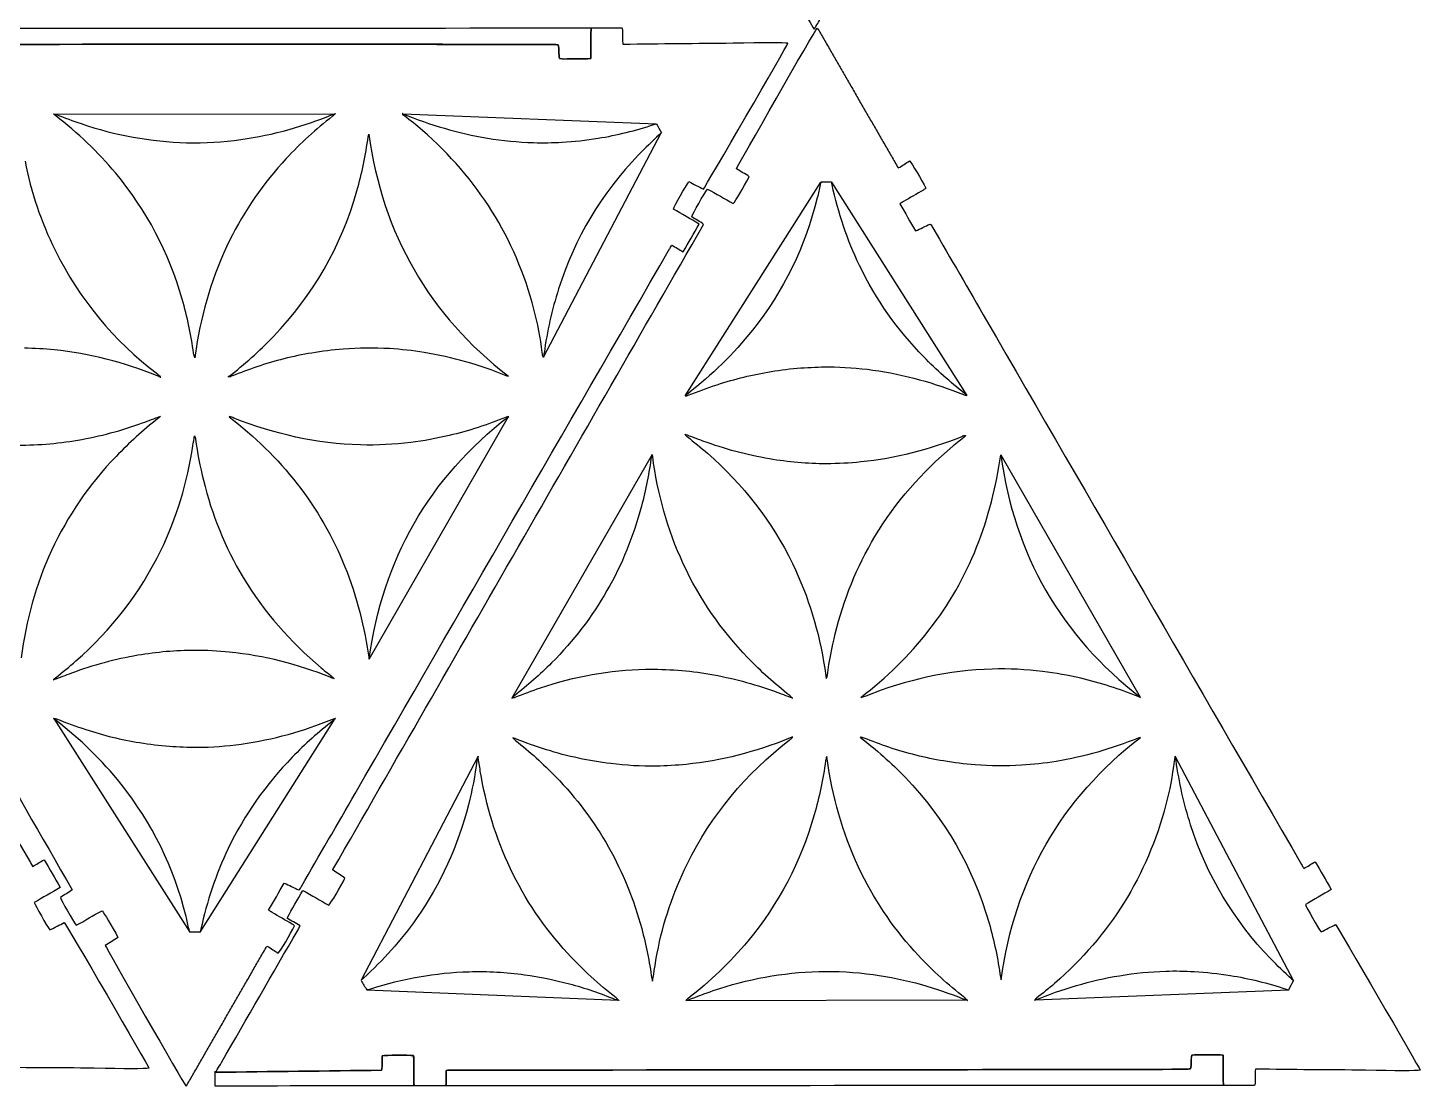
# Model space of a CAD drawing. Extents: x 272 to 1049, y 72 to 313.
# Drawn here: x 892 to 1048.5, y 72.2 to 191.1 of the extents above; entities that cross this region are included whole.
import ezdxf

# ---------------------------------------------------------------- set-up
doc = ezdxf.new("R2010")
doc.units = 0
doc.layers.add('Layer_1', color=7, linetype='CONTINUOUS')

msp = doc.modelspace()

# ---------------------------------------------------------------- linework, layer by layer
at = {"layer": 'Layer_1', "color": 7}
for p, q in [((894.896588, 181.417571), (926.479324, 181.377241)), ((926.512099, 181.398086), (926.512087, 181.398114)), ((934.130321, 181.426365), (934.130321, 181.426224)), ((934.132517, 181.410082), (962.643612, 180.285463)), ((949.934283, 154.062438), (963.178777, 179.285123)), ((965.876757, 149.74121), (981.129395, 173.751267)), ((982.302203, 173.752763), (981.141366, 173.752037)), ((982.298814, 173.756965), (997.512984, 149.771993)), ((906.853617, 151.835076), (906.853617, 151.83502)), ((914.540196, 151.901464), (914.540165, 151.901464)), ((997.524189, 149.779031), (997.524178, 149.779087)), ((930.353371, 120.168509), (945.997752, 147.416756)), ((965.859657, 145.413518), (965.885759, 145.418332)), ((965.876027, 145.410706), (965.859657, 145.413518)), ((965.876069, 145.411553), (965.876027, 145.410706)), ((962.176483, 143.13481), (946.389048, 115.767864)), ((1001.3374, 143.109849), (1001.3374, 143.109849)), ((1001.337458, 143.101799), (1017.013303, 115.871641)), ((930.353322, 120.160459), (930.353322, 120.160459)), ((894.894631, 117.818643), (894.878264, 117.815812)), ((894.878264, 117.815812), (894.904372, 117.811028)), ((894.894674, 117.817796), (894.894631, 117.818643)), ((946.406616, 115.79003), (946.406625, 115.789889)), ((894.900363, 113.488143), (910.180724, 89.49572)), ((911.350149, 89.491373), (926.536604, 113.493903)), ((926.547817, 113.486878), (926.547806, 113.486821)), ((977.874298, 111.408109), (977.874298, 111.408165)), ((985.560948, 111.3506), (985.560917, 111.3506)), ((942.587918, 109.257329), (929.451211, 84.078049)), ((1020.957508, 109.23051), (1034.231127, 84.023141)), ((911.353533, 89.495579), (910.192697, 89.494964)), ((921.13584, 87.459116), (921.13584, 87.459116)), ((918.637722, 83.13169), (918.637722, 83.13169)), ((930.091855, 82.995902), (958.360486, 81.853078)), ((1005.187341, 81.864632), (1033.697118, 83.022183)), ((958.386107, 81.842454), (958.386169, 81.842228)), ((965.951447, 81.811822), (997.534115, 81.888633)), ((997.566914, 81.867826), (997.566903, 81.867798)), ((1005.185164, 81.848346), (1005.185164, 81.848487)), ((916.139801, 78.804517), (916.139801, 78.804517)), ((913.051726, 73.614705), (913.051726, 73.614705)), ((913.058414, 73.834753), (913.063381, 73.836842)), ((913.061519, 73.74591), (913.063381, 73.745966)), ((913.161284, 73.624582), (913.161284, 73.624582)), ((913.20057, 73.711958), (913.20057, 73.711958)), ((913.246572, 73.791602), (913.246572, 73.791602)), ((913.378229, 74.019948), (913.378229, 74.019948)), ((913.509942, 74.248491), (913.509942, 74.248491)), ((913.641627, 74.477006), (913.641627, 74.477006)), ((938.916179, 72.213471), (938.915304, 72.214544))]:
    msp.add_line(p, q, dxfattribs=at)
for points in [[(971.396655, 206.797714), (971.550833, 206.385359), (980.088422, 191.266799), (980.361697, 190.928443)], [(955.320289, 191.030579), (926.162331, 191.015057), (897.004344, 190.999704), (867.846499, 190.984266)], [(955.31758, 191.029676), (955.302057, 190.849788), (955.274513, 190.670181), (955.273355, 190.489982)], [(955.276093, 190.490886), (955.276178, 190.671113), (955.30488, 190.850691), (955.320289, 191.030579)], [(958.776523, 191.032498), (957.623505, 191.032498), (956.470457, 191.029676), (955.31758, 191.029676)], [(958.867455, 190.645967), (958.867512, 190.781659), (958.882413, 190.921444), (958.776523, 191.032498)], [(971.640269, 175.246906), (971.797043, 175.658273), (980.430023, 190.722562), (980.705444, 191.059196)], [(980.361697, 190.928443), (980.659301, 191.340092), (980.884288, 191.784141), (981.140292, 192.207672)], [(980.705444, 191.059196), (981.000423, 190.645656), (981.222588, 190.200197), (981.475939, 189.775057)], [(955.273355, 190.489982), (955.267993, 189.686298), (955.273355, 188.88267), (955.273355, 188.079014)], [(955.276093, 188.079918), (955.276093, 188.883602), (955.273271, 189.68723), (955.276093, 190.490886)], [(958.870278, 189.553795), (958.866044, 189.917946), (958.867455, 190.282098), (958.867455, 190.645967)], [(958.906995, 189.221394), (958.891755, 189.352373), (958.871407, 189.452929), (958.870278, 189.553795)], [(977.409653, 189.338375), (977.0087, 189.429674), (974.631711, 189.413192), (971.254612, 189.338375)], [(981.475939, 189.775057), (981.739789, 189.332222), (981.994692, 188.884138), (982.252727, 188.437832)], [(909.620016, 189.229888), (895.987949, 189.225937), (882.355882, 189.215495), (868.724097, 189.208157)], [(868.726778, 189.208722), (882.358591, 189.215777), (895.990687, 189.226502), (909.622754, 189.230453)], [(936.686397, 189.225091), (927.664459, 189.227913), (918.642125, 189.232146), (909.620016, 189.229888)], [(909.622754, 189.230453), (918.644862, 189.233275), (927.667168, 189.227631), (936.689135, 189.225937)], [(946.876369, 189.219446), (943.479515, 189.222268), (940.083252, 189.225937), (936.686397, 189.225091)], [(936.689135, 189.225937), (940.086018, 189.223115), (943.482196, 189.222268), (946.879107, 189.220293)], [(951.061161, 189.205053), (949.665995, 189.213802), (948.271253, 189.217753), (946.876369, 189.219446)], [(946.879107, 189.220293), (948.273934, 189.216624), (949.668676, 189.213802), (951.06387, 189.2059)], [(951.603535, 189.165457), (951.415688, 189.179568), (951.238255, 189.204206), (951.061161, 189.205053)], [(951.06387, 189.2059), (951.240964, 189.205815), (951.418369, 189.1805), (951.606273, 189.16636)], [(951.741627, 187.627318), (951.62775, 188.138027), (951.738804, 188.646394), (951.603535, 189.165457)], [(951.606273, 189.16636), (951.742671, 188.647241), (951.630544, 188.138874), (951.744308, 187.628221)], [(955.273355, 188.079014), (955.273271, 187.931469), (955.261502, 187.783923), (955.254729, 187.626104)], [(955.257466, 187.627007), (955.26424, 187.784826), (955.275811, 187.932372), (955.276093, 188.079918)], [(965.11165, 189.288167), (963.051936, 189.267001), (960.992702, 189.213745), (958.906995, 189.221394)], [(971.254612, 189.338375), (969.20757, 189.293755), (967.159031, 189.309419), (965.11165, 189.288167)], [(967.913891, 172.964829), (968.174608, 173.286337), (977.260894, 188.962652), (977.409653, 189.338375)], [(982.252727, 188.437832), (982.503425, 188.004705), (982.7537, 187.571325), (983.001661, 187.136787)], [(952.908361, 187.586875), (952.521632, 187.5976), (952.129795, 187.53695), (951.741627, 187.627318)], [(951.744308, 187.628221), (952.132504, 187.537853), (952.524342, 187.598446), (952.911071, 187.587778)], [(954.04583, 187.586875), (953.66689, 187.578691), (953.287301, 187.576151), (952.908361, 187.586875)], [(952.911071, 187.587778), (953.290039, 187.577054), (953.669599, 187.579312), (954.048567, 187.587778)], [(955.254729, 187.626104), (954.829109, 187.549283), (954.435833, 187.595511), (954.04583, 187.586875)], [(954.048567, 187.587778), (954.438542, 187.596245), (954.831875, 187.550215), (955.257466, 187.627007)], [(983.001661, 187.136787), (983.251992, 186.703858), (983.500009, 186.269264), (983.750424, 185.83611)], [(983.750424, 185.83611), (984.000812, 185.40304), (984.251341, 184.969829), (984.501728, 184.53673)], [(984.501728, 184.53673), (984.759764, 184.090424), (985.015344, 183.642763), (985.273324, 183.196514)], [(985.273324, 183.196514), (985.523768, 182.763359), (985.774212, 182.330261), (986.022144, 181.895836)], [(986.022144, 181.895836), (986.272814, 181.46254), (986.523004, 181.029498), (986.773476, 180.5964)], [(894.885183, 181.408139), (895.005885, 181.411872), (895.100912, 181.373597), (895.196605, 181.3382)], [(895.133611, 181.197677), (895.047913, 181.263953), (894.9679, 181.337797), (894.885183, 181.408139)], [(901.865233, 174.7519), (899.862737, 177.152212), (897.602591, 179.283909), (895.133611, 181.197677)], [(895.196605, 181.3382), (896.122425, 180.994944), (897.040815, 180.628965), (897.976221, 180.313344)], [(897.976221, 180.313344), (901.82251, 179.013998), (905.773907, 178.282371), (909.835266, 178.175698)], [(926.228868, 181.139195), (924.377818, 179.688099), (922.636173, 178.117936), (921.034815, 176.393556)], [(921.360578, 179.660113), (922.972621, 180.112015), (924.552141, 180.658698), (926.102515, 181.290963)], [(926.102515, 181.290963), (926.232005, 181.343807), (926.375304, 181.363385), (926.512099, 181.398086)], [(926.503701, 181.405673), (926.412678, 181.316302), (926.328688, 181.217451), (926.228868, 181.139195)], [(926.562026, 181.426589), (926.542669, 181.419523), (926.523464, 181.412739), (926.503701, 181.405673)], [(926.512087, 181.398114), (926.516622, 181.416179), (926.521156, 181.434131), (926.525605, 181.452252)], [(926.525605, 181.452252), (926.537915, 181.443509), (926.549829, 181.435331), (926.562026, 181.426589)], [(934.140871, 181.43004), (934.116372, 181.435107), (934.092287, 181.440456), (934.067784, 181.445806)], [(934.067784, 181.445806), (934.088757, 181.439326), (934.109343, 181.432845), (934.130321, 181.426365)], [(934.308801, 181.202517), (934.23732, 181.261209), (934.10658, 181.288205), (934.140871, 181.43004)], [(934.130321, 181.426224), (937.20061, 180.171426), (940.359248, 179.227288), (943.636878, 178.69015)], [(936.335517, 179.557924), (935.679147, 180.128117), (934.983155, 180.652625), (934.308801, 181.202517)], [(956.075762, 178.673457), (958.210496, 179.021327), (960.305632, 179.538282), (962.359132, 180.22074)], [(962.359132, 180.22074), (962.455739, 180.25288), (962.555869, 180.274184), (962.642871, 180.29757)], [(962.642871, 180.29757), (962.828455, 179.957111), (963.003871, 179.636063), (963.193381, 179.288522)], [(986.773476, 180.5964), (987.024117, 180.163274), (987.27442, 179.729922), (987.524667, 179.296569)], [(909.835266, 178.175698), (911.882668, 178.121975), (913.919941, 178.252848), (915.949576, 178.530248)], [(915.949576, 178.530248), (917.780284, 178.780505), (919.582368, 179.161726), (921.360578, 179.660113)], [(928.980599, 172.767372), (929.546016, 174.761459), (929.967166, 176.784821), (930.241743, 178.839093)], [(930.241743, 178.839093), (930.254562, 178.935309), (930.29388, 179.028181), (930.320491, 179.122655)], [(930.320491, 179.122655), (931.870374, 167.921341), (937.065384, 158.848249), (946.018372, 151.929516)], [(948.867856, 159.479173), (946.765642, 167.466953), (942.564518, 174.147045), (936.335517, 179.557924)], [(943.636878, 178.69015), (945.35691, 178.408246), (947.086746, 178.242031), (948.827357, 178.185436)], [(952.02958, 178.234094), (953.386732, 178.310195), (954.735734, 178.455295), (956.075762, 178.673457)], [(962.949366, 179.065493), (962.17271, 178.313891), (961.372102, 177.584995), (960.624019, 176.805665)], [(963.193381, 179.288522), (963.123308, 179.224618), (963.03404, 179.147298), (962.949366, 179.065493)], [(987.524667, 179.296569), (987.78259, 178.850517), (988.03817, 178.4028), (988.295952, 177.956409)], [(948.827357, 178.185436), (949.894968, 178.15095), (950.962007, 178.174149), (952.02958, 178.234094)], [(988.295952, 177.956409), (988.546368, 177.523282), (988.796868, 177.090071), (989.04751, 176.656917)], [(891.679773, 176.09832), (892.347979, 172.609532), (893.481218, 169.275112), (895.062038, 166.09443)], [(921.034815, 176.393556), (918.469392, 173.630455), (916.332846, 170.570795), (914.664699, 167.187393)], [(960.624019, 176.805665), (956.475277, 172.483265), (953.472993, 167.472398), (951.647348, 161.762131)], [(989.04751, 176.656917), (989.296853, 176.225709), (989.548708, 175.795744), (989.812445, 175.340802)], [(989.812445, 175.340802), (990.079709, 175.433229), (990.271338, 175.606119), (990.484303, 175.739074)], [(990.484303, 175.739074), (990.687842, 175.867174), (990.886075, 176.004475), (991.081147, 176.134072)], [(991.081147, 176.134072), (991.339549, 175.868755), (992.461044, 173.984329), (992.918244, 173.056608)], [(909.343066, 160.587374), (907.836938, 165.82956), (905.362551, 170.56089), (901.865233, 174.7519)], [(964.541251, 170.726158), (964.656821, 171.072783), (965.960067, 173.366177), (966.289364, 173.803452)], [(966.289364, 173.803452), (966.828436, 173.525266), (967.373746, 173.243721), (967.913891, 172.964829)], [(971.279504, 171.335306), (971.539995, 171.629579), (972.402495, 173.081838), (973.072462, 174.350597)], [(973.072462, 174.350597), (972.631518, 174.700778), (972.096453, 174.920178), (971.640269, 175.246906)], [(981.141366, 173.752037), (981.111255, 173.645253), (981.079112, 173.547387), (981.055894, 173.447212)], [(982.389554, 173.444264), (982.365666, 173.554936), (982.327978, 173.662496), (982.302203, 173.752763)], [(919.56226, 156.369925), (924.055884, 161.057619), (927.207336, 166.516479), (928.980599, 172.767372)], [(966.610758, 169.856067), (966.7171, 170.189823), (968.01281, 172.477375), (968.376482, 172.971461)], [(968.376482, 172.971461), (969.357599, 172.454317), (970.299798, 171.855414), (971.279504, 171.335306)], [(981.055894, 173.447212), (980.942935, 172.959574), (980.840795, 172.469205), (980.719983, 171.983453)], [(985.470131, 164.368425), (984.073631, 167.268713), (983.067612, 170.300506), (982.389554, 173.444264)], [(992.638082, 172.86004), (991.891886, 172.424035), (991.143602, 171.992037), (990.397407, 171.55702)], [(992.918244, 173.056608), (992.827538, 172.992741), (992.737678, 172.918121), (992.638082, 172.86004)], [(967.446898, 169.02591), (966.472187, 169.623008), (965.491775, 170.156238), (964.541251, 170.726158)], [(980.719983, 171.983453), (979.355518, 166.505766), (976.957387, 161.534107), (973.437715, 157.111967)], [(990.397407, 171.55702), (990.269278, 171.482937), (990.145947, 171.400528), (989.998965, 171.308382)], [(989.998965, 171.308382), (990.587737, 170.290068), (991.163076, 169.294981), (991.750832, 168.272828)], [(926.286142, 96.529936), (940.16504, 120.676248), (954.044278, 144.822109), (967.941239, 168.999099)], [(965.641805, 165.920421), (966.266109, 166.944465), (966.831428, 167.976692), (967.446898, 169.02591)], [(967.941239, 168.999099), (967.550248, 169.338132), (967.029689, 169.527221), (966.610758, 169.856067)], [(991.750832, 168.272828), (992.333959, 168.476593), (992.844584, 168.804224), (993.395961, 169.02258)], [(993.395961, 169.02258), (993.577459, 168.941243), (993.622106, 168.767959), (993.702793, 168.628231)], [(993.702793, 168.628231), (995.719102, 165.152833), (997.732532, 161.67611), (999.745849, 158.199075)], [(855.248579, 166.653635), (869.155333, 142.523381), (883.062454, 118.393522), (896.987326, 94.232618)], [(895.062038, 166.09443), (897.809671, 160.567067), (901.65041, 155.941475), (906.548807, 152.190628)], [(914.664699, 167.187393), (912.766198, 163.336734), (911.555419, 159.27356), (910.915265, 155.034524)], [(928.779406, 105.069387), (940.555071, 125.458786), (952.331302, 145.848354), (964.107306, 166.237583)], [(964.107306, 166.237583), (964.182405, 166.367715), (964.263855, 166.494348), (964.362209, 166.655328)], [(964.362209, 166.655328), (964.806342, 166.448854), (965.185451, 166.147638), (965.641805, 165.920421)], [(992.675267, 154.12352), (989.727158, 157.154099), (987.30593, 160.554972), (985.470131, 164.368425)], [(951.647348, 161.762131), (950.89104, 159.397413), (950.352629, 156.98345), (950.017915, 154.523706)], [(910.628509, 154.520784), (910.344318, 156.573688), (909.915206, 158.595668), (909.343066, 160.587374)], [(856.877791, 158.422285), (868.676994, 138.04649), (880.47679, 117.670525), (892.27636, 97.294899)], [(949.807313, 154.59288), (949.601957, 156.242275), (949.290917, 157.871972), (948.867856, 159.479173)], [(999.745849, 158.199075), (1011.545052, 137.82328), (1023.344819, 117.447344), (1035.144361, 97.071718)], [(973.437715, 157.111967), (971.307307, 154.435506), (968.863963, 152.077931), (966.169557, 149.97623)], [(894.963221, 154.892383), (893.84699, 155.002903), (892.728608, 155.073487), (891.608225, 155.089121)], [(910.915265, 155.034524), (910.86415, 154.697383), (910.808984, 154.361086), (910.755707, 154.024338)], [(914.550753, 151.892551), (916.330793, 153.262329), (918.007665, 154.748158), (919.56226, 156.369925)], [(927.424691, 154.982933), (926.240901, 154.88731), (925.063086, 154.748114), (923.89383, 154.547738)], [(932.642878, 155.037655), (930.902922, 155.137825), (929.163845, 155.123385), (927.424691, 154.982933)], [(936.532276, 154.606533), (935.242365, 154.814383), (933.946254, 154.962569), (932.642878, 155.037655)], [(906.461607, 152.017353), (902.757459, 153.489917), (898.938129, 154.49935), (894.963221, 154.892383)], [(910.755707, 154.024338), (910.686599, 154.190502), (910.651468, 154.354765), (910.628509, 154.520784)], [(923.89383, 154.547738), (921.800504, 154.189081), (919.742857, 153.679991), (917.732531, 152.992674)], [(945.750386, 151.997164), (942.773089, 153.203921), (939.706915, 154.094655), (936.532276, 154.606533)], [(949.934805, 154.042558), (949.863532, 154.229548), (949.829869, 154.410463), (949.807313, 154.59288)], [(950.017915, 154.523706), (949.995818, 154.36263), (949.962733, 154.202931), (949.934805, 154.042558)], [(997.276656, 150.015717), (995.653026, 151.284335), (994.112285, 152.64611), (992.675267, 154.12352)], [(906.853617, 151.83502), (906.72286, 151.896108), (906.595344, 151.964112), (906.461607, 152.017353)], [(906.548807, 152.190628), (906.64289, 152.1184), (906.740902, 152.050267), (906.826608, 151.968976)], [(906.826608, 151.968976), (906.852049, 151.944719), (906.841415, 151.881975), (906.847252, 151.837048)], [(906.847252, 151.837048), (906.87621, 151.839886), (906.905574, 151.841313), (906.949286, 151.84444)], [(906.949286, 151.84444), (906.907736, 151.840467), (906.880678, 151.837631), (906.853617, 151.835076)], [(914.540165, 151.901464), (914.538484, 151.879167), (914.53652, 151.857096), (914.534669, 151.834885)], [(914.534669, 151.834885), (914.54019, 151.854079), (914.545401, 151.873329), (914.550753, 151.892551)], [(914.950059, 151.975708), (914.820301, 151.928677), (914.696409, 151.816033), (914.540196, 151.901464)], [(917.732531, 152.992674), (916.798392, 152.673212), (915.878358, 152.312213), (914.950059, 151.975708)], [(946.018372, 151.929516), (945.915523, 151.937082), (945.831875, 151.964328), (945.750386, 151.997164)], [(969.474297, 150.985265), (971.452363, 151.641342), (973.473312, 152.133306), (975.532107, 152.46643)], [(975.532107, 152.46643), (976.639244, 152.645458), (977.748275, 152.803434), (978.868479, 152.864333)], [(978.868479, 152.864333), (979.908035, 152.920863), (980.949598, 152.990799), (981.989868, 152.98795)], [(981.989868, 152.98795), (983.651951, 152.983627), (985.308432, 152.861727), (986.957672, 152.634327)], [(986.957672, 152.634327), (988.735888, 152.389426), (990.488466, 152.028092), (992.218247, 151.552698)], [(966.208237, 149.797354), (967.296292, 150.195064), (968.37526, 150.620681), (969.474297, 150.985265)], [(992.218247, 151.552698), (993.896194, 151.091325), (995.539413, 150.527654), (997.15144, 149.871225)], [(966.169557, 149.97623), (966.066895, 149.896184), (965.967075, 149.812753), (965.865633, 149.730958)], [(965.865633, 149.730958), (965.994469, 149.723701), (966.102025, 149.758482), (966.208237, 149.797354)], [(997.15144, 149.871225), (997.268795, 149.823547), (997.399529, 149.809009), (997.524189, 149.779031)], [(997.516478, 149.771462), (997.436851, 149.853426), (997.365608, 149.945922), (997.276656, 150.015717)], [(997.524178, 149.779087), (997.524178, 149.779087), (997.549759, 149.804221), (997.516478, 149.771462)], [(906.602372, 147.174917), (904.943146, 145.867067), (903.372195, 144.46153), (901.909851, 142.935343)], [(904.89436, 146.70033), (905.561941, 146.944016), (906.225169, 147.198509), (906.890853, 147.448007)], [(906.883717, 147.439255), (906.790385, 147.350813), (906.703156, 147.254275), (906.602372, 147.174917)], [(906.900498, 147.46043), (906.89497, 147.453372), (906.889527, 147.446313), (906.883717, 147.439255)], [(906.890853, 147.448007), (906.893955, 147.452242), (906.89717, 147.456477), (906.900498, 147.46043)], [(914.66514, 147.418824), (914.6567, 147.421924), (914.642286, 147.407523), (914.606564, 147.388624)], [(914.606564, 147.388624), (917.469628, 145.187819), (920.042708, 142.705373), (922.261946, 139.864542)], [(915.145114, 147.241646), (914.986604, 147.304779), (914.825674, 147.36111), (914.66514, 147.418824)], [(929.378261, 144.224103), (924.450513, 144.363845), (919.717555, 145.423932), (915.145114, 147.241646)], [(930.353322, 120.160459), (931.88171, 131.383414), (937.073059, 140.476374), (946.032633, 147.428276)], [(945.764329, 147.344625), (943.67519, 146.492194), (941.536038, 145.795326), (939.339952, 145.276934)], [(946.032633, 147.428276), (945.943061, 147.400853), (945.850913, 147.379723), (945.764329, 147.344625)], [(897.614375, 144.760626), (900.09889, 145.187675), (902.526048, 145.835419), (904.89436, 146.70033)], [(890.409439, 144.210341), (892.827224, 144.161302), (895.230669, 144.350818), (897.614375, 144.760626)], [(906.932545, 132.348969), (908.74705, 136.089686), (909.91406, 140.028885), (910.54576, 144.132337)], [(910.54576, 144.132337), (910.603475, 144.508174), (910.662551, 144.883872), (910.720953, 145.259569)], [(910.720953, 145.259569), (910.789636, 145.128739), (910.823525, 145.001813), (910.840656, 144.872734)], [(910.840656, 144.872734), (911.049608, 143.31684), (911.349901, 141.77886), (911.726247, 140.255567)], [(935.023283, 144.504773), (933.147641, 144.277521), (931.266912, 144.170691), (929.378261, 144.224103)], [(939.339952, 145.276934), (937.915269, 144.940589), (936.47701, 144.680662), (935.023283, 144.504773)], [(967.86924, 144.654863), (967.202331, 144.900036), (966.540423, 145.158928), (965.876069, 145.411553)], [(965.885759, 145.418332), (965.87843, 145.268665), (966.016876, 145.239796), (966.099731, 145.171098)], [(966.099731, 145.171098), (966.860125, 144.539057), (967.641615, 143.931244), (968.384696, 143.27969)], [(975.338524, 142.655331), (972.788147, 143.092338), (970.29811, 143.76185), (967.86924, 144.654863)], [(996.969566, 145.146965), (993.315423, 143.688949), (989.545558, 142.697911), (985.623339, 142.307855)], [(987.198593, 133.930874), (989.528529, 137.814326), (992.479138, 141.162678), (995.939944, 144.071139)], [(995.939944, 144.071139), (996.413467, 144.46903), (996.892425, 144.86015), (997.368801, 145.254233)], [(997.379278, 145.244531), (997.221719, 145.302599), (997.098775, 145.198466), (996.969566, 145.146965)], [(997.368801, 145.254233), (997.376215, 145.268067), (997.383685, 145.2819), (997.384362, 145.282945)], [(997.384362, 145.282945), (997.384364, 145.27984), (997.381835, 145.262059), (997.379278, 145.244531)], [(901.909851, 142.935343), (898.910905, 139.80501), (896.472005, 136.289797), (894.653127, 132.351071)], [(962.074347, 142.985648), (961.8237, 141.076173), (961.452588, 139.190414), (960.956699, 137.329356)], [(962.170209, 143.121852), (962.099734, 143.074988), (962.080403, 143.031259), (962.074347, 142.985648)], [(962.217697, 142.917525), (962.208566, 142.986551), (962.18635, 143.053678), (962.170209, 143.121852)], [(965.651309, 130.878009), (963.875719, 134.710691), (962.771099, 138.735732), (962.217697, 142.917525)], [(968.384696, 143.27969), (972.378236, 139.778313), (975.602126, 135.680711), (977.930717, 130.894294)], [(981.754194, 142.106243), (979.601809, 142.111953), (977.460955, 142.291942), (975.338524, 142.655331)], [(998.627195, 132.730052), (999.964705, 136.072512), (1000.823633, 139.541223), (1001.3374, 143.109849)], [(1001.3374, 143.109849), (1002.878751, 131.888668), (1008.080599, 122.80171), (1017.048197, 115.860161)], [(985.623339, 142.307855), (984.336189, 142.179853), (983.046292, 142.102874), (981.754194, 142.106243)], [(911.726247, 140.255567), (912.68058, 136.390841), (914.150284, 132.737265), (916.203922, 129.323097)], [(922.261946, 139.864542), (924.492711, 137.009099), (926.281624, 133.898885), (927.63113, 130.537119)], [(960.956699, 137.329356), (959.155793, 130.568104), (955.794547, 124.701988), (950.857802, 119.741328)], [(982.733549, 122.993239), (983.683417, 126.859064), (985.1489, 130.514336), (987.198593, 133.930874)], [(894.653127, 132.351071), (892.881965, 128.51634), (891.781995, 124.490026), (891.233423, 120.307597)], [(897.400836, 119.952555), (901.39033, 123.458543), (904.609484, 127.559866), (906.932545, 132.348969)], [(993.26879, 123.396433), (995.496254, 126.254451), (997.281574, 129.366729), (998.627195, 132.730052)], [(927.63113, 130.537119), (928.972499, 127.196206), (929.835433, 123.72849), (930.353322, 120.160459)], [(972.920254, 120.302125), (969.917695, 123.428992), (967.474737, 126.941386), (965.651309, 130.878009)], [(977.930717, 130.894294), (979.749542, 127.155676), (980.921101, 123.217827), (981.55754, 119.115108)], [(916.203922, 129.323097), (918.538342, 125.442338), (921.492817, 122.097397), (924.95698, 119.192936)], [(981.853292, 118.375052), (982.060447, 119.931186), (982.358962, 121.469512), (982.733549, 122.993239)], [(985.622104, 115.863514), (988.482623, 118.067624), (991.052834, 120.553041), (993.26879, 123.396433)], [(904.353938, 120.584946), (901.804068, 120.144993), (899.314806, 119.472606), (896.88697, 118.576788)], [(910.76897, 121.141444), (908.616593, 121.133248), (906.475949, 120.950786), (904.353938, 120.584946)], [(914.638345, 120.944302), (913.351048, 121.070817), (912.061063, 121.146306), (910.76897, 121.141444)], [(925.987844, 118.1183), (922.332019, 119.572094), (918.561012, 120.558776), (914.638345, 120.944302)], [(895.118058, 118.058509), (895.877722, 118.691428), (896.658509, 119.300144), (897.400836, 119.952555)], [(924.95698, 119.192936), (925.430963, 118.795592), (925.910372, 118.405025), (926.387203, 118.011493)], [(950.857802, 119.741328), (949.544603, 118.422021), (948.146215, 117.198193), (946.680262, 116.051059)], [(949.597332, 116.926473), (953.431969, 118.220292), (957.374011, 118.926986), (961.421323, 119.013844)], [(961.421323, 119.013844), (963.83905, 119.065676), (966.242712, 118.878937), (968.62689, 118.471882)], [(977.617669, 116.067975), (975.956934, 117.373908), (974.384361, 118.777629), (972.920254, 120.302125)], [(981.55754, 119.115108), (981.61569, 118.739337), (981.6752, 118.363709), (981.734035, 117.988079)], [(1000.390135, 119.045095), (995.462552, 118.899661), (990.730822, 117.834108), (986.160483, 116.011114)], [(1006.035478, 118.770946), (1004.159575, 118.996031), (1002.278724, 119.100688), (1000.390135, 119.045095)], [(896.88697, 118.576788), (896.220344, 118.330845), (895.558736, 118.071189), (894.894674, 117.817796)], [(894.904372, 117.811028), (894.89687, 117.960687), (895.035282, 117.989716), (895.118058, 118.058509)], [(926.397668, 118.021207), (926.240177, 117.962957), (926.117112, 118.066948), (925.987844, 118.1183)], [(926.387203, 118.011493), (926.394633, 117.997668), (926.402119, 117.983843), (926.402797, 117.982799)], [(926.402797, 117.982799), (926.402795, 117.985904), (926.400246, 118.003682), (926.397668, 118.021207)], [(968.62689, 118.471882), (971.111897, 118.047704), (973.539801, 117.402763), (975.909111, 116.540588)], [(981.734035, 117.988079), (981.802567, 118.118989), (981.83631, 118.245953), (981.853292, 118.375052)], [(1010.353035, 118.003771), (1008.927965, 118.338471), (1007.489407, 118.596736), (1006.035478, 118.770946)], [(1016.779797, 115.943503), (1014.689675, 116.79352), (1012.549719, 117.487916), (1010.353035, 118.003771)], [(946.406625, 115.789889), (946.531642, 115.823241), (946.659782, 115.84714), (946.780469, 115.891468)], [(946.680262, 116.051059), (946.581789, 115.973866), (946.502554, 115.872047), (946.4141, 115.78185)], [(946.780469, 115.891468), (947.719693, 116.23552), (948.649699, 116.606772), (949.597332, 116.926473)], [(975.909111, 116.540588), (976.576972, 116.297674), (977.240494, 116.043947), (977.906466, 115.795218)], [(977.89932, 115.803962), (977.805886, 115.892296), (977.718546, 115.988733), (977.617669, 116.067975)], [(977.916126, 115.782806), (977.91059, 115.789858), (977.905138, 115.79691), (977.89932, 115.803962)], [(977.906466, 115.795218), (977.909573, 115.790987), (977.912793, 115.786755), (977.916126, 115.782806)], [(985.680715, 115.833381), (985.672278, 115.830271), (985.657848, 115.844655), (985.622104, 115.863514)], [(986.160483, 116.011114), (986.002046, 115.947797), (985.841181, 115.89128), (985.680715, 115.833381)], [(1017.048197, 115.860161), (1016.958594, 115.887481), (1016.866421, 115.908505), (1016.779797, 115.943503)], [(946.4141, 115.78185), (946.383795, 115.777033), (946.353479, 115.772216), (946.396096, 115.778734)], [(946.396096, 115.778734), (946.367689, 115.74976), (946.387353, 115.769698), (946.406616, 115.79003)], [(894.889227, 113.498382), (895.018055, 113.505788), (895.12565, 113.471132), (895.231908, 113.432382)], [(895.193434, 113.253461), (895.09068, 113.333389), (894.990763, 113.416704), (894.889227, 113.498382)], [(902.46983, 106.126125), (900.336331, 108.800123), (897.890265, 111.154874), (895.193434, 113.253461)], [(895.231908, 113.432382), (896.320421, 113.035929), (897.39988, 112.611559), (898.499337, 112.248244)], [(921.243927, 111.707083), (922.92134, 112.170393), (924.563907, 112.735962), (926.175175, 113.394253)], [(926.300558, 113.249906), (924.678394, 111.979413), (923.139227, 110.615859), (921.703917, 109.13679)], [(926.175175, 113.394253), (926.292475, 113.442067), (926.423192, 113.456755), (926.547817, 113.486878)], [(926.540097, 113.494437), (926.460565, 113.412381), (926.389429, 113.319803), (926.300558, 113.249906)], [(926.547806, 113.486821), (926.547806, 113.486821), (926.573417, 113.461717), (926.540097, 113.494437)], [(898.499337, 112.248244), (900.47816, 111.594452), (902.499676, 111.104823), (904.558854, 110.774077)], [(915.984606, 110.619378), (917.762537, 110.866333), (919.514696, 111.229691), (921.243927, 111.707083)], [(946.758339, 111.234025), (946.671037, 111.269446), (946.578863, 111.293208), (946.488982, 111.322107)], [(946.488982, 111.322107), (946.587042, 111.193334), (946.698746, 111.101936), (946.812475, 111.012938)], [(953.879562, 109.025488), (951.440635, 109.550787), (949.070998, 110.300384), (946.758339, 111.234025)], [(977.482498, 111.225379), (973.780053, 109.748537), (969.961892, 108.734694), (965.987441, 108.33707)], [(977.874298, 111.408165), (977.743611, 111.346926), (977.616174, 111.278774), (977.482498, 111.225379)], [(977.569898, 111.052206), (977.663898, 111.124542), (977.761831, 111.192788), (977.847443, 111.274178)], [(977.847443, 111.274178), (977.872856, 111.298465), (977.862149, 111.361196), (977.867935, 111.406129)], [(977.867935, 111.406129), (977.896896, 111.403325), (977.926262, 111.401933), (977.969977, 111.398855)], [(977.969977, 111.398855), (977.928423, 111.402781), (977.901362, 111.405586), (977.874298, 111.408109)], [(985.560917, 111.3506), (985.55921, 111.372895), (985.557221, 111.394963), (985.555344, 111.417173)], [(985.555344, 111.417173), (985.560888, 111.397985), (985.566121, 111.378741), (985.571495, 111.359525)], [(985.970897, 111.27683), (985.841085, 111.32371), (985.717062, 111.436211), (985.560948, 111.3506)], [(985.571495, 111.359525), (987.353116, 109.991804), (989.031703, 108.507913), (990.58817, 106.887943)], [(988.754541, 110.263078), (987.820034, 110.581461), (986.899584, 110.941396), (985.970897, 111.27683)], [(1001.372676, 84.147655), (1002.909619, 95.350751), (1008.094146, 104.429838), (1017.039135, 111.358908)], [(1016.771228, 111.29095), (1013.795327, 110.080755), (1010.730184, 109.18648), (1007.556138, 108.670936)], [(1017.039135, 111.358908), (1016.936296, 111.351223), (1016.852679, 111.32388), (1016.771228, 111.29095)], [(904.558854, 110.774077), (905.666197, 110.596328), (906.77541, 110.439633), (907.895684, 110.380029)], [(907.895684, 110.380029), (908.935304, 110.3247), (909.976947, 110.255966), (911.017213, 110.260017)], [(911.017213, 110.260017), (912.67929, 110.26626), (914.335629, 110.390073), (915.984606, 110.619378)], [(946.812475, 111.012938), (948.40268, 109.766368), (949.906325, 108.423507), (951.311388, 106.970828)], [(966.099197, 97.135145), (968.840444, 102.665677), (972.675837, 107.295702), (977.569898, 111.052206)], [(994.917632, 108.715132), (992.823893, 109.07137), (990.76566, 109.578084), (988.754541, 110.263078)], [(921.703917, 109.13679), (918.75931, 106.102808), (916.342012, 102.699141), (914.510619, 98.883569)], [(942.468874, 108.760233), (942.24961, 107.086094), (941.925047, 105.431928), (941.507638, 103.796386)], [(942.588321, 109.263454), (942.527265, 109.09617), (942.490962, 108.929157), (942.468874, 108.760233)], [(942.847981, 107.590433), (942.756828, 108.147398), (942.674741, 108.705695), (942.588321, 109.263454)], [(957.502917, 108.417024), (956.285425, 108.564571), (955.078177, 108.767496), (953.879562, 109.025488)], [(962.632674, 108.136457), (960.91701, 108.110831), (959.207088, 108.210092), (957.502917, 108.417024)], [(965.987441, 108.33707), (964.871339, 108.225261), (963.753038, 108.153385), (962.632674, 108.136457)], [(981.652289, 108.726763), (981.37047, 106.673533), (980.943694, 104.651058), (980.373854, 102.658693)], [(981.778914, 109.223356), (981.709997, 109.057112), (981.675056, 108.892809), (981.652289, 108.726763)], [(981.939639, 108.213355), (981.888134, 108.550437), (981.83258, 108.88667), (981.778914, 109.223356)], [(985.703107, 96.064825), (983.80016, 99.913288), (982.584688, 103.975061), (981.939639, 108.213355)], [(998.448994, 108.284016), (997.265094, 108.378272), (996.087119, 108.516106), (994.917632, 108.715132)], [(1003.667241, 108.235321), (1001.927401, 108.133141), (1000.188309, 108.145573), (998.448994, 108.284016)], [(1007.556138, 108.670936), (1006.266468, 108.461595), (1004.970529, 108.311913), (1003.667241, 108.235321)], [(1020.83115, 108.699922), (1020.6277, 107.050291), (1020.318543, 105.420235), (1019.897338, 103.812547)], [(1020.958007, 109.250392), (1020.88695, 109.063318), (1020.853495, 108.882365), (1020.83115, 108.699922)], [(1021.041673, 108.76934), (1021.01939, 108.93039), (1020.98612, 109.09005), (1020.958007, 109.250392)], [(1022.679466, 101.532801), (1021.920427, 103.896644), (1021.379227, 106.309983), (1021.041673, 108.76934)], [(952.667404, 87.10413), (947.319149, 92.938526), (944.120192, 99.802881), (942.847981, 107.590433)], [(951.311388, 106.970828), (956.012442, 102.111049), (959.222183, 96.407001), (960.984433, 89.884366)], [(990.58817, 106.887943), (995.087206, 102.205442), (998.244961, 96.750226), (1000.025444, 90.501385)], [(909.76927, 91.26306), (908.39848, 96.739167), (905.994607, 101.708053), (902.46983, 106.126125)], [(922.74843, 94.633233), (924.760702, 98.110973), (926.770096, 101.590011), (928.779406, 105.069387)], [(941.507638, 103.796386), (940.329246, 99.176122), (938.400128, 94.899249), (935.649602, 90.998487)], [(1019.897338, 103.812547), (1017.804353, 95.822344), (1013.610947, 89.137404), (1007.388201, 83.719333)], [(980.373854, 102.658693), (978.873782, 97.41477), (976.404862, 92.680585), (972.912388, 88.485538)], [(1031.673507, 86.499646), (1027.519775, 90.817251), (1024.511705, 95.824647), (1022.679466, 101.532801)], [(914.510619, 98.883569), (913.117471, 95.981671), (912.114953, 92.948718), (911.440528, 89.804179)], [(892.27636, 97.294899), (892.351601, 97.164879), (892.433191, 97.038331), (892.531743, 96.877464)], [(892.531743, 96.877464), (892.975622, 97.084446), (893.354364, 97.386085), (893.810492, 97.613838)], [(893.810492, 97.613838), (894.435953, 96.590529), (895.002514, 95.558978), (895.619169, 94.510466)], [(962.72849, 87.127354), (963.392666, 90.616912), (964.522052, 93.952638), (966.099197, 97.135145)], [(1035.144361, 97.071718), (1035.219658, 96.94167), (1035.30122, 96.815121), (1035.399744, 96.654254)], [(1035.399744, 96.654254), (1035.843651, 96.861236), (1036.222422, 97.162875), (1036.678521, 97.390657)], [(1036.678521, 97.390657), (1037.303982, 96.367319), (1037.870515, 95.335769), (1038.48717, 94.287257)], [(925.81833, 92.514647), (926.058925, 92.73859), (927.169271, 94.600439), (927.620319, 95.535526)], [(926.278239, 96.48557), (926.278127, 96.500246), (926.281344, 96.517405), (926.286142, 96.529936)], [(926.299688, 96.437677), (926.290093, 96.45969), (926.279651, 96.47208), (926.278239, 96.48557)], [(927.620319, 95.535526), (927.218886, 95.888698), (926.715797, 96.110017), (926.299688, 96.437677)], [(992.083854, 86.866026), (989.51524, 89.626162), (987.375162, 92.683352), (985.703107, 96.064825)], [(895.619169, 94.510466), (894.645136, 93.912183), (893.665345, 93.377852), (892.71547, 92.80686)], [(896.987326, 94.232618), (896.596731, 93.893133), (896.076426, 93.703452), (895.657806, 93.374098)], [(919.047706, 91.94882), (919.635265, 92.96784), (920.209474, 93.963548), (920.796016, 94.986406)], [(920.796016, 94.986406), (921.379398, 94.783319), (921.890418, 94.45628), (922.441993, 94.238517)], [(921.121531, 91.073084), (921.720492, 92.112142), (922.307965, 93.131049), (922.910341, 94.175864)], [(922.441993, 94.238517), (922.623462, 94.320079), (922.667855, 94.493448), (922.74843, 94.633233)], [(922.910341, 94.175864), (923.904694, 93.607835), (924.863234, 93.060465), (925.81833, 92.514647)], [(1038.48717, 94.287257), (1037.513165, 93.689002), (1036.533374, 93.154642), (1035.583527, 92.583679)], [(892.71547, 92.80686), (892.831463, 92.460319), (894.137333, 90.168477), (894.467138, 89.731597)], [(895.657806, 93.374098), (895.76457, 93.040484), (897.062905, 90.754427), (897.427141, 90.260764)], [(1035.583527, 92.583679), (1035.699492, 92.237166), (1037.005391, 89.945268), (1037.335167, 89.508388)], [(897.427141, 90.260764), (898.407666, 90.779065), (899.349188, 91.379041), (900.328273, 91.900278)], [(900.328273, 91.900278), (900.589103, 91.606315), (901.453295, 90.155044), (902.12473, 88.887076)], [(910.106872, 89.799691), (909.99335, 90.287198), (909.890643, 90.777448), (909.76927, 91.26306)], [(919.446373, 91.700634), (919.318216, 91.774604), (919.194772, 91.856844), (919.047706, 91.94882)], [(921.688629, 90.400238), (920.941925, 90.83534), (920.193133, 91.266491), (919.446373, 91.700634)], [(922.606105, 90.206154), (922.127033, 90.52625), (921.603511, 90.734135), (921.121531, 91.073084)], [(935.649602, 90.998487), (933.924763, 88.552291), (931.936841, 86.339809), (929.727119, 84.323671)], [(894.467138, 89.731597), (895.005901, 90.010376), (895.5509, 90.292599), (896.090706, 90.572055)], [(896.090706, 90.572055), (896.35179, 90.250886), (905.456194, 74.585041), (905.605405, 74.209488)], [(910.192697, 89.494964), (910.162462, 89.601713), (910.130206, 89.699542), (910.106872, 89.799691)], [(911.440528, 89.804179), (911.416767, 89.693479), (911.379204, 89.585876), (911.353533, 89.495579)], [(913.741731, 74.82874), (916.614725, 79.805249), (919.486985, 84.78173), (922.359669, 89.75838)], [(920.135419, 87.124372), (920.393483, 87.390028), (921.512861, 89.275724), (921.968988, 90.203953)], [(921.968988, 90.203953), (921.878226, 90.267707), (921.788281, 90.342242), (921.688629, 90.400238)], [(922.359669, 89.75838), (922.441146, 89.900056), (922.517233, 90.04461), (922.606105, 90.206154)], [(960.984433, 89.884366), (961.483185, 88.03773), (961.861246, 86.166268), (962.114272, 84.269808)], [(1000.025444, 90.501385), (1000.593164, 88.507953), (1001.01665, 86.485079), (1001.2936, 84.431126)], [(1037.335167, 89.508388), (1037.87393, 89.787167), (1038.418901, 90.069389), (1038.958764, 90.348874)], [(1038.958764, 90.348874), (1039.219791, 90.027677), (1048.324223, 74.361832), (1048.473434, 73.986278)], [(902.12473, 88.887076), (901.684181, 88.536358), (901.149342, 88.316366), (900.693553, 87.989101)], [(900.693553, 87.989101), (900.850807, 87.577931), (909.501173, 72.523577), (909.776988, 72.187309)], [(918.102431, 86.599156), (918.35121, 87.030702), (918.602642, 87.46095), (918.865786, 87.916231)], [(918.865786, 87.916231), (919.133191, 87.824057), (919.324961, 87.651394), (919.538095, 87.518721)], [(972.912388, 88.485538), (970.912666, 86.082915), (968.654983, 83.948608), (966.188215, 82.03199)], [(917.352369, 85.298818), (917.602277, 85.732254), (917.852269, 86.165748), (918.102431, 86.599156)], [(919.538095, 87.518721), (919.741832, 87.390818), (919.940234, 87.253771), (920.135419, 87.124372)], [(958.107442, 82.102376), (956.162381, 83.626628), (954.338219, 85.281483), (952.667404, 87.10413)], [(962.199172, 83.978918), (962.377809, 85.050007), (962.531428, 86.092802), (962.72849, 87.127354)], [(997.283384, 82.12639), (995.43066, 83.575346), (993.687202, 85.143497), (992.083854, 86.866026)], [(1034.001463, 84.242505), (1033.223939, 84.99321), (1032.42249, 85.721181), (1031.673507, 86.499646)], [(916.582664, 83.95781), (916.840023, 84.404173), (917.095095, 84.852144), (917.352369, 85.298818)], [(930.526846, 83.127351), (934.126232, 84.275141), (937.811197, 84.934063), (941.589047, 85.047254)], [(941.589047, 85.047254), (943.675618, 85.109716), (945.752702, 84.986245), (947.821495, 84.702691)], [(947.821495, 84.702691), (949.520537, 84.469763), (951.196234, 84.127769), (952.851831, 83.681793)], [(969.029802, 82.919606), (972.874587, 84.223393), (976.825137, 84.959585), (980.886371, 85.070949)], [(980.886371, 85.070949), (982.933709, 85.127037), (984.971132, 84.998516), (987.001086, 84.723462)], [(987.001086, 84.723462), (988.832082, 84.47532), (990.634604, 84.09618), (992.413389, 83.599847)], [(1005.185164, 81.848487), (1008.254001, 83.106831), (1011.411547, 84.054617), (1014.688554, 84.595541)], [(1014.688554, 84.595541), (1016.408259, 84.879431), (1018.137903, 85.047645), (1019.878447, 85.10625)], [(1019.878447, 85.10625), (1020.946017, 85.141969), (1022.013083, 85.120002), (1023.080724, 85.06129)], [(1023.080724, 85.06129), (1024.437963, 84.986757), (1025.787132, 84.843216), (1027.127411, 84.626602)], [(1027.127411, 84.626602), (1029.262545, 84.281198), (1031.358277, 83.766663), (1033.412564, 83.086578)], [(915.832885, 82.657076), (916.083103, 83.090513), (916.332869, 83.524148), (916.582664, 83.95781)], [(929.727119, 84.323671), (929.623114, 84.228892), (929.485935, 84.159125), (929.450964, 84.04407)], [(929.450964, 84.04407), (929.66852, 83.683808), (929.870639, 83.349416), (930.08441, 82.99553)], [(930.08441, 82.99553), (930.228367, 83.038264), (930.378424, 83.080155), (930.526846, 83.127351)], [(952.851831, 83.681793), (954.608684, 83.208306), (956.327025, 82.622273), (958.012814, 81.938289)], [(962.114272, 84.269808), (962.126777, 84.176457), (962.166889, 84.086622), (962.199172, 83.978918)], [(992.413389, 83.599847), (994.025953, 83.149808), (995.606103, 82.60495), (997.157207, 81.974476)], [(1001.2936, 84.431126), (1001.30653, 84.334924), (1001.345955, 84.242098), (1001.372676, 84.147655)], [(1007.388201, 83.719333), (1006.73249, 83.148383), (1006.037104, 82.623071), (1005.363385, 82.072401)], [(1033.412564, 83.086578), (1033.509208, 83.05455), (1033.609362, 83.033361), (1033.696392, 83.010075)], [(1033.696392, 83.010075), (1033.881582, 83.350749), (1034.056627, 83.671999), (1034.245736, 84.019759)], [(1034.245736, 84.019759), (1034.175589, 84.083582), (1034.086231, 84.160798), (1034.001463, 84.242505)], [(915.083077, 81.356794), (915.333295, 81.790344), (915.582977, 82.223696), (915.832885, 82.657076)], [(958.012814, 81.938289), (958.130722, 81.89047), (958.261458, 81.873759), (958.386107, 81.842454)], [(958.378131, 81.834039), (958.288221, 81.924125), (958.206689, 82.02477), (958.107442, 82.102376)], [(958.396139, 81.830381), (958.439314, 81.821095), (958.408728, 81.827567), (958.378131, 81.834039)], [(958.386169, 81.842228), (958.404584, 81.820227), (958.422603, 81.798394), (958.396139, 81.830381)], [(966.188215, 82.03199), (966.102594, 81.965615), (966.022667, 81.891679), (965.940031, 81.821241)], [(965.940031, 81.821241), (966.060737, 81.817647), (966.15572, 81.856033), (966.251371, 81.89154)], [(966.251371, 81.89154), (967.176794, 82.235865), (968.094761, 82.602904), (969.029802, 82.919606)], [(997.157207, 81.974476), (997.286758, 81.921781), (997.430079, 81.902369), (997.566914, 81.867826)], [(997.558525, 81.860229), (997.467399, 81.949495), (997.383295, 82.048249), (997.283384, 82.12639)], [(997.616874, 81.839381), (997.597509, 81.846424), (997.578297, 81.853186), (997.558525, 81.860229)], [(997.566903, 81.867798), (997.571458, 81.849738), (997.576013, 81.831792), (997.580483, 81.813676)], [(997.580483, 81.813676), (997.592783, 81.822433), (997.604687, 81.830624), (997.616874, 81.839381)], [(1005.12265, 81.828834), (1005.143615, 81.835338), (1005.164193, 81.841842), (1005.185164, 81.848346)], [(1005.195718, 81.844684), (1005.171225, 81.839589), (1005.147146, 81.834211), (1005.12265, 81.828834)], [(1005.363385, 82.072401), (1005.291972, 82.013626), (1005.161263, 81.986479), (1005.195718, 81.844684)], [(913.565737, 78.714122), (913.823237, 79.160738), (914.078309, 79.608681), (914.335837, 80.055242)], [(914.335837, 80.055242), (914.585716, 80.488678), (914.835681, 80.922087), (915.083077, 81.356794)], [(912.815957, 77.413867), (913.065837, 77.847248), (913.315829, 78.280741), (913.565737, 78.714122)], [(912.068661, 76.112343), (912.318512, 76.545582), (912.565993, 76.980459), (912.815957, 77.413867)], [(911.321252, 74.81048), (911.571414, 75.243861), (911.82118, 75.677495), (912.068661, 76.112343)], [(931.822439, 75.59757), (931.750867, 75.075261), (931.861555, 74.530685), (931.755637, 73.971885)], [(931.76066, 73.973945), (931.866635, 74.532717), (931.755862, 75.07735), (931.82749, 75.59963)], [(935.333255, 75.617608), (934.782413, 75.677975), (932.201237, 75.663638), (931.822439, 75.59757)], [(931.82749, 75.59963), (932.206233, 75.665557), (934.787437, 75.67995), (935.33825, 75.619668)], [(935.364553, 75.237934), (935.361731, 75.367418), (935.343387, 75.496562), (935.333255, 75.617608)], [(935.33825, 75.619668), (935.348692, 75.498566), (935.369069, 75.36945), (935.369633, 75.239994)], [(935.368787, 72.691584), (935.365964, 73.540367), (935.365964, 74.38884), (935.364553, 75.237934)], [(935.369633, 75.239994), (935.373302, 74.390844), (935.372455, 73.542371), (935.373867, 72.693616)], [(1022.803207, 75.665896), (1022.689923, 75.155045), (1022.803207, 74.64682), (1022.666893, 74.127615)], [(1022.672001, 74.129422), (1022.807835, 74.64871), (1022.694861, 75.156908), (1022.808258, 75.667702)], [(1023.969913, 75.707693), (1023.583184, 75.696686), (1023.191319, 75.756743), (1022.803207, 75.665896)], [(1022.808258, 75.667702), (1023.19637, 75.758521), (1023.588292, 75.698408), (1023.974993, 75.709527)], [(1025.107382, 75.707693), (1024.728442, 75.715595), (1024.348853, 75.717853), (1023.969913, 75.707693)], [(1023.974993, 75.709527), (1024.353933, 75.720534), (1024.733494, 75.718841), (1025.11249, 75.709527)], [(1026.316309, 75.669875), (1025.890605, 75.746188), (1025.497413, 75.699593), (1025.107382, 75.707693)], [(1025.11249, 75.709527), (1025.502465, 75.701343), (1025.895741, 75.748022), (1026.321417, 75.671738)], [(1026.3355, 75.217021), (1026.332678, 75.364567), (1026.323647, 75.512085), (1026.316309, 75.669875)], [(1026.321417, 75.671738), (1026.328755, 75.513919), (1026.340044, 75.366373), (1026.340608, 75.218799)], [(1026.340015, 72.806025), (1026.334089, 73.609681), (1026.337193, 74.413337), (1026.3355, 75.217021)], [(1026.340608, 75.218799), (1026.34343, 74.415143), (1026.340608, 73.611487), (1026.345124, 72.80786)], [(893.30729, 74.24406), (891.247575, 74.262687), (889.188256, 74.313713), (887.102578, 74.303637)], [(899.450364, 74.201021), (897.403237, 74.243242), (895.354671, 74.224164), (893.30729, 74.24406)], [(905.605405, 74.209488), (905.204509, 74.117681), (902.82752, 74.131454), (899.450364, 74.201021)], [(910.545987, 73.472295), (910.809357, 73.915441), (911.063668, 74.363864), (911.321252, 74.81048)], [(913.058358, 73.74385), (913.05833, 73.773793), (913.058386, 73.804245), (913.058414, 73.834753)], [(931.755637, 73.971885), (925.507434, 73.89577), (919.282882, 73.819598), (913.058358, 73.74385)], [(913.064341, 72.198372), (913.064341, 72.714077), (913.064341, 73.229838), (913.061519, 73.74591)], [(913.063381, 73.836842), (913.189394, 73.848131), (913.234465, 73.948969), (913.287353, 74.040522)], [(913.063381, 73.745966), (919.287934, 73.821743), (925.512486, 73.897802), (931.76066, 73.973945)], [(913.287353, 74.040522), (913.438765, 74.303186), (913.590262, 74.565963), (913.741731, 74.82874)], [(939.000591, 73.938555), (939.003414, 73.793859), (938.997487, 73.674282), (939.000394, 73.555438)], [(939.000394, 73.555438), (939.000225, 73.236978), (939.000394, 72.918575), (939.000394, 72.600172)], [(939.332823, 73.98546), (939.232381, 73.980662), (939.133179, 73.958367), (939.000591, 73.938555)], [(939.005446, 73.556736), (939.002623, 73.67558), (939.005559, 73.795158), (939.005643, 73.939909)], [(939.005446, 72.601499), (939.005615, 72.91993), (939.005446, 73.238333), (939.005446, 73.556736)], [(939.005643, 73.939909), (939.138259, 73.959383), (939.237573, 73.982045), (939.337903, 73.986758)], [(939.787568, 73.989129), (939.635676, 73.986307), (939.483925, 73.993927), (939.332823, 73.98546)], [(939.337903, 73.986758), (939.488977, 73.994096), (939.640756, 73.98958), (939.79262, 73.990427)], [(980.683515, 74.014529), (967.051448, 74.002676), (953.419325, 73.997596), (939.787568, 73.989129)], [(939.79262, 73.990427), (953.424405, 73.999176), (967.056528, 74.003974), (980.688595, 74.016109)], [(1007.749868, 74.050399), (998.727901, 74.037982), (989.705595, 74.022459), (980.683515, 74.014529)], [(980.688595, 74.016109), (989.710675, 74.02514), (998.732953, 74.038969), (1007.75492, 74.051698)], [(1017.939812, 74.068179), (1014.542957, 74.061124), (1011.146723, 74.054633), (1007.749868, 74.050399)], [(1007.75492, 74.051698), (1011.151831, 74.056778), (1014.548037, 74.062422), (1017.944864, 74.070042)], [(1022.124603, 74.08737), (1020.729381, 74.07721), (1019.334667, 74.071284), (1017.939812, 74.068179)], [(1017.944864, 74.070042), (1019.339719, 74.073993), (1020.734433, 74.07992), (1022.129683, 74.089233)], [(1022.666893, 74.127615), (1022.479074, 74.113222), (1022.301669, 74.088443), (1022.124603, 74.08737)], [(1022.129683, 74.089233), (1022.306721, 74.092055), (1022.484126, 74.114915), (1022.672001, 74.129422)], [(1029.934285, 73.747998), (1029.928923, 73.383847), (1029.934285, 73.019667), (1029.934285, 72.655826)], [(1029.970607, 74.080428), (1029.955367, 73.94942), (1029.935301, 73.848836), (1029.934285, 73.747998)], [(1036.175319, 74.020851), (1034.115605, 74.039477), (1032.056314, 74.090503), (1029.970607, 74.080428)], [(1042.318365, 73.977812), (1040.271266, 74.020089), (1038.222728, 74.000954), (1036.175319, 74.020851)], [(1048.473434, 73.986278), (1048.072538, 73.8945), (1045.695521, 73.908244), (1042.318365, 73.977812)], [(909.776988, 72.187309), (910.071515, 72.60116), (910.293173, 73.046874), (910.545987, 73.472295)], [(935.45636, 72.212484), (927.992457, 72.207968), (920.528357, 72.20317), (913.064341, 72.198372)], [(935.451308, 72.210423), (935.338419, 72.355965), (935.368928, 72.527556), (935.368787, 72.691584)], [(935.373867, 72.693616), (935.376689, 72.52956), (935.343528, 72.358054), (935.45636, 72.212484)], [(938.91028, 72.213246), (937.757233, 72.213246), (936.604186, 72.210423), (935.451308, 72.210423)], [(939.000394, 72.600172), (939.003216, 72.46448), (939.015916, 72.324469), (938.91028, 72.213246)], [(938.915304, 72.214544), (939.021024, 72.325739), (939.00553, 72.465806), (939.005446, 72.601499)], [(1026.389969, 72.268194), (997.232011, 72.24985), (968.073996, 72.231759), (938.916179, 72.213471)], [(1026.384861, 72.26636), (1026.369056, 72.446248), (1026.34137, 72.625826), (1026.340015, 72.806025)], [(1026.345124, 72.80786), (1026.347946, 72.627632), (1026.374334, 72.448111), (1026.389969, 72.268194)], [(1029.843804, 72.269182), (1028.690785, 72.269182), (1027.537738, 72.26636), (1026.384861, 72.26636)], [(1029.934285, 72.655826), (1029.937107, 72.520106), (1029.949243, 72.380349), (1029.843804, 72.269182)]]:
    msp.add_open_spline(points, degree=3, dxfattribs=at)

doc.saveas('drawing.dxf')
